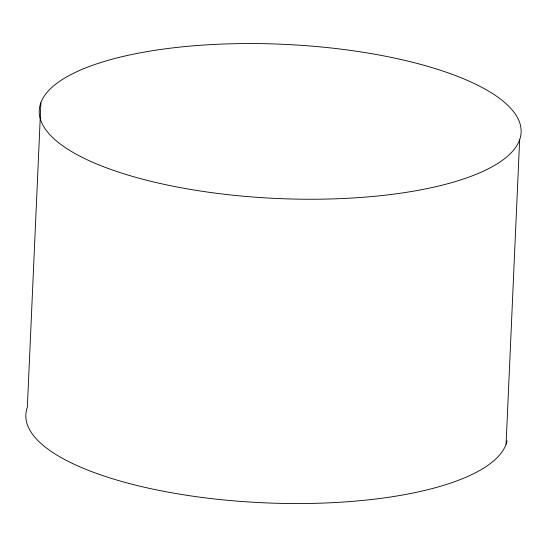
<?xml version="1.0" encoding="UTF-8"?>
<svg xmlns="http://www.w3.org/2000/svg" width="547" height="547" viewBox="0 0 547 547"><rect width="100%" height="100%" fill="white"/><g stroke="black" fill="none" stroke-linecap="round" stroke-linejoin="round"><path stroke-width="0.82" d="M40.909 102.877L27.35 407.248A241.179 77.154 2.6 0 0 244.249 501.674A241.179 77.154 2.6 0 0 507.069 440.827M506.091 444.123L519.65 139.752A241.179 77.154 2.6 0 0 184.551 46.618A241.179 77.154 2.6 0 0 136.634 177.57A241.179 77.154 2.6 0 0 519.65 139.752"/></g></svg>
